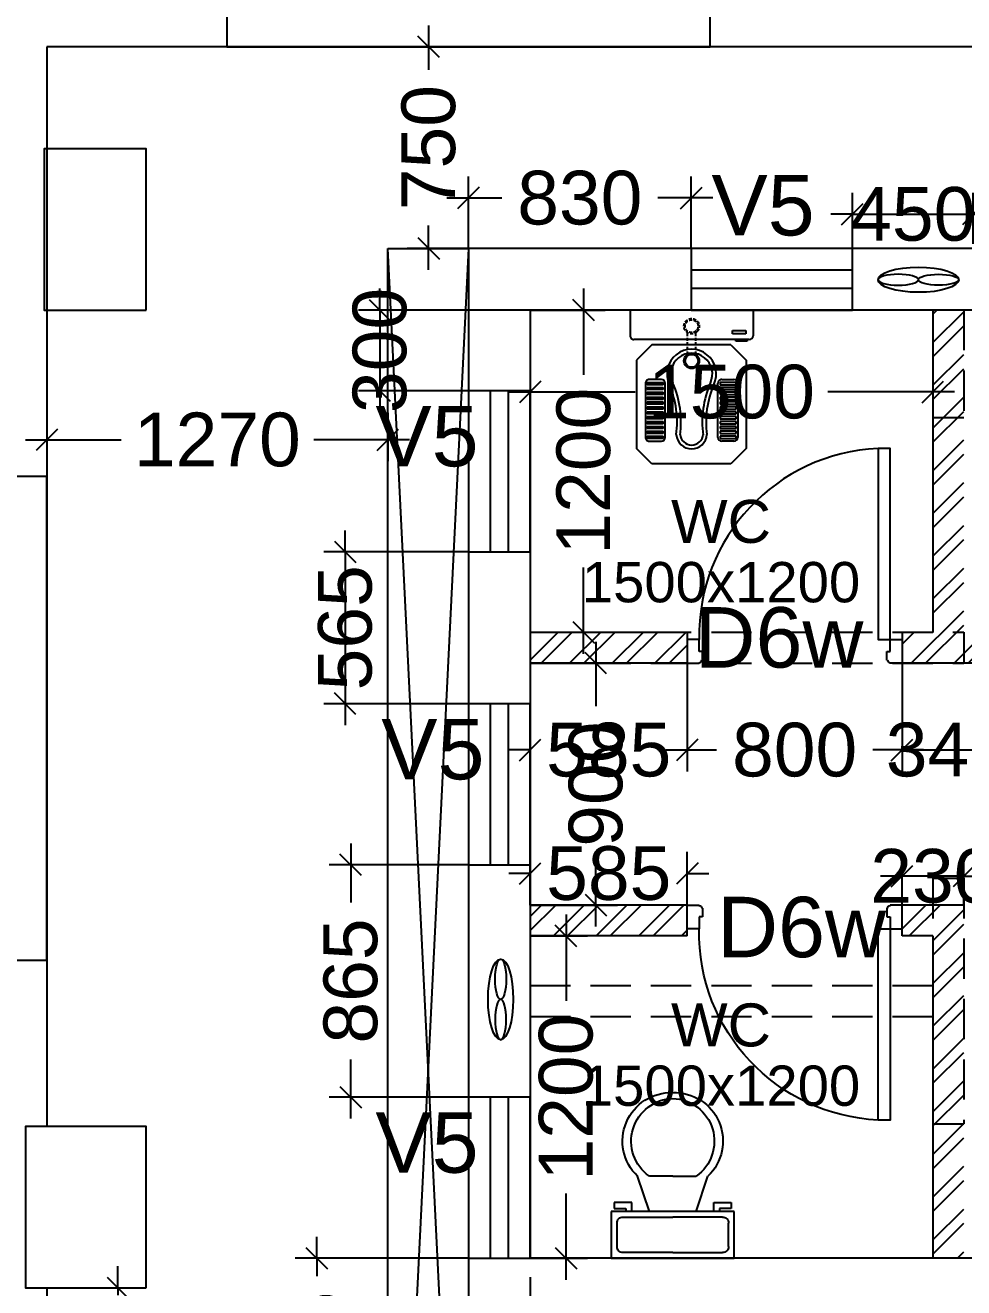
# Model space of a CAD drawing. Extents: x 6345096 to 6738923, y -6490958 to -6305885.
# Drawn here: x 6532199 to 6535694, y -6382344 to -6377644 of the extents above; entities that cross this region are included whole.
import ezdxf
from ezdxf.enums import TextEntityAlignment as Align

# ---------------------------------------------------------------- set-up
doc = ezdxf.new("R2010")
doc.units = 0
doc.header["$LTSCALE"] = 600
doc.header["$MEASUREMENT"] = 0
doc.header["$PDMODE"] = 35
doc.linetypes.add('HIDDEN', pattern=[0.375, 0.25, -0.125])
doc.layers.get('0').update_dxf_attribs({"linetype": 'CONTINUOUS'})
doc.layers.get('Defpoints').update_dxf_attribs({"linetype": 'CONTINUOUS'})
for name, color, linetype in [('DIM-TEXT', 8, 'CONTINUOUS'), ('DOOR', 32, 'CONTINUOUS'), ('Duct', 8, 'CONTINUOUS'), ('Exaust', 8, 'CONTINUOUS'), ('Fixed Glass', 171, 'CONTINUOUS'), ('HS', 251, 'CONTINUOUS'), ('joinery', 7, 'CONTINUOUS'), ('LA-column', 3, 'CONTINUOUS'), ('Room Dim', 1, 'CONTINUOUS'), ('T Wall', 8, 'CONTINUOUS'), ('TEXT', 6, 'CONTINUOUS'), ('toi-fix', 46, 'CONTINUOUS'), ('Toi. Wall Hat', 3, 'CONTINUOUS'), ('Walls', 7, 'CONTINUOUS'), ('WIN', 151, 'CONTINUOUS'), ('Working Dim', 5, 'CONTINUOUS')]:
    doc.layers.add(name, color=color, linetype=linetype)
doc.styles.add('ari', font='arial.ttf')
doc.styles.add('ARIAL', font='arial.ttf')
doc.styles.add('RT', font='romant.shx')
doc.dimstyles.new('int. dim', dxfattribs={"dimtxt": 200, "dimasz": 80, "dimexe": 80, "dimexo": 0, "dimgap": 70, "dimtad": 0, "dimdec": 0, "dimzin": 12, "dimdsep": 46, "dimtxsty": 'ari', "dimblk": 'OBLIQUE', "dimcen": 2, "dimdle": 80, "dimclrd": 256, "dimclre": 256, "dimclrt": 6, "dimadec": 0, "dimazin": 0, "dimtfac": 1, "dimtdec": 0, "dimtix": 1, "dimtmove": 2, "dimatfit": 3, "dimfxl": 1, "dimtolj": 1, "dimtzin": 0, "dimlwd": -1, "dimlwe": -1, "dimarcsym": 0})
doc.dimstyles.new('TEXT', dxfattribs={"dimscale": 0, "dimtxt": 600, "dimasz": 300, "dimexe": 300, "dimexo": 30, "dimgap": 50, "dimtad": 0, "dimdec": 0, "dimzin": 0, "dimdsep": 46, "dimtxsty": 'RT', "dimblk": 'OBLIQUE', "dimcen": 0.09, "dimdle": 300, "dimclrd": 256, "dimclre": 256, "dimclrt": 170, "dimadec": 0, "dimazin": 0, "dimtfac": 1, "dimtdec": 0, "dimtofl": 0, "dimtmove": 2, "dimatfit": 3, "dimfxl": 1, "dimfrac": 2, "dimtolj": 1, "dimtzin": 0, "dimlwd": -1, "dimlwe": -1, "dimarcsym": 0})

# ---------------------------------------------------------------- blocks, each defined once
blk = doc.blocks.new('_Oblique')
at = {"color": 0, "linetype": 'ByBlock', "lineweight": -2}
blk.add_line((-0.5, -0.5), (0.5, 0.5), dxfattribs=at)
blk = doc.blocks.new('*D261')
at = {"layer": 'Defpoints', "color": 0, "linetype": 'Continuous', "transparency": 16777216}
for p in [(6572959.5, -6376829.3), (6532049.4, -6377494.5, -1), (6572959.5, -6378055.5, 5.8)]:
    blk.add_point(p, dxfattribs=at)
at = {"layer": 'DIM-TEXT', "transparency": 16777216}
for p, q in [((6532049.4, -6377494.5), (6532049.4, -6376529.3)), ((6572959.5, -6378055.5), (6572959.5, -6376529.3)), ((6531749.4, -6376829.3), (6540283.5, -6376829.3)), ((6573259.5, -6376829.3), (6564725.4, -6376829.3))]:
    blk.add_line(p, q, dxfattribs=at)
at = {"layer": 'DIM-TEXT', "linetype": 'Continuous', "transparency": 16777216, "xscale": 300, "yscale": 300, "zscale": 300, "rotation": 180}
blk.add_blockref('_Oblique', (6532049.4, -6376829.3), dxfattribs=at)
at = {"layer": 'DIM-TEXT', "linetype": 'Continuous', "transparency": 16777216, "xscale": 300, "yscale": 300, "zscale": 300}
blk.add_blockref('_Oblique', (6572959.5, -6376829.3), dxfattribs=at)
at = {"layer": 'DIM-TEXT', "color": 170, "linetype": 'Continuous', "transparency": 16777216, "insert": (6552504.5, -6376829.3), "char_height": 750, "attachment_point": 5, "style": 'ari'}
blk.add_mtext('\\A1;{\\H1.067x;RADIOLOGY ( MRI, CT SCAN \\H1x;&\\H0.9997x; DEPT.ROOMS)}', dxfattribs=at)
blk = doc.blocks.new('*D330')
at = {"layer": 'Defpoints', "color": 0, "transparency": 16777216}
for p in [(6532279.4, -6382344.4, -10.6), (6532279.4, -6382982, -10.8), (6532543.9, -6382982)]:
    blk.add_point(p, dxfattribs=at)
at = {"layer": 'Working Dim', "transparency": 16777216}
for p, q in [((6532543.9, -6382344.4), (6532543.9, -6382264.4)), ((6532279.4, -6382344.4), (6532623.9, -6382344.4)), ((6532543.9, -6382344.4), (6532543.9, -6382372)), ((6532543.9, -6382982), (6532543.9, -6382954.3)), ((6532279.4, -6382982), (6532623.9, -6382982)), ((6532543.9, -6382982), (6532543.9, -6383062))]:
    blk.add_line(p, q, dxfattribs=at)
at = {"layer": 'Working Dim', "transparency": 16777216, "xscale": 80, "yscale": 80, "zscale": 80}
for p, rotation in [((6532543.9, -6382344.4), 270), ((6532543.9, -6382982), 90)]:
    blk.add_blockref('_Oblique', p, dxfattribs=dict(at, rotation=rotation))
at = {"layer": 'Working Dim', "color": 6, "transparency": 16777216, "insert": (6532543.9, -6382663.2), "char_height": 200, "attachment_point": 5, "rotation": 90, "style": 'ari'}
blk.add_mtext('\\A1;640', dxfattribs=at)
blk = doc.blocks.new('*D715')
at = {"layer": 'Defpoints', "color": 0, "transparency": 16777216}
for p in [(6533701.3, -6377724.5), (6533849.3, -6377724.5, 2.4), (6533849.3, -6378474.5, 5.1)]:
    blk.add_point(p, dxfattribs=at)
at = {"layer": 'Working Dim', "transparency": 16777216}
for p, q in [((6533701.3, -6377644.5), (6533701.3, -6377809.7)), ((6533849.3, -6377724.5), (6533621.3, -6377724.5)), ((6533701.3, -6378554.5), (6533701.3, -6378389.3)), ((6533849.3, -6378474.5), (6533621.3, -6378474.5))]:
    blk.add_line(p, q, dxfattribs=at)
at = {"layer": 'Working Dim', "transparency": 16777216, "xscale": 80, "yscale": 80, "zscale": 80}
for p, rotation in [((6533701.3, -6377724.5), 90), ((6533701.3, -6378474.5), 270)]:
    blk.add_blockref('_Oblique', p, dxfattribs=dict(at, rotation=rotation))
at = {"layer": 'Working Dim', "color": 6, "transparency": 16777216, "insert": (6533701.3, -6378099.5), "char_height": 200, "attachment_point": 5, "rotation": 90, "style": 'ari'}
blk.add_mtext('\\A1;750', dxfattribs=at)
blk = doc.blocks.new('*D716')
at = {"layer": 'Defpoints', "color": 0, "transparency": 16777216}
for p in [(6534679.4, -6378287), (6533849.3, -6378474.5), (6534679.4, -6378474.5, 2.5)]:
    blk.add_point(p, dxfattribs=at)
at = {"layer": 'Working Dim', "transparency": 16777216}
for p, q in [((6533849.3, -6378474.5), (6533849.3, -6378207)), ((6534679.4, -6378474.5), (6534679.4, -6378207)), ((6533769.3, -6378287), (6533973.6, -6378287)), ((6534759.4, -6378287), (6534555.1, -6378287))]:
    blk.add_line(p, q, dxfattribs=at)
at = {"layer": 'Working Dim', "transparency": 16777216, "xscale": 80, "yscale": 80, "zscale": 80, "rotation": 180}
blk.add_blockref('_Oblique', (6533849.3, -6378287), dxfattribs=at)
at = {"layer": 'Working Dim', "transparency": 16777216, "xscale": 80, "yscale": 80, "zscale": 80}
blk.add_blockref('_Oblique', (6534679.4, -6378287), dxfattribs=at)
at = {"layer": 'Working Dim', "color": 6, "transparency": 16777216, "insert": (6534264.3, -6378287), "char_height": 200, "attachment_point": 5, "style": 'ari'}
blk.add_mtext('\\A1;830', dxfattribs=at)
blk = doc.blocks.new('*D720')
at = {"layer": 'Defpoints', "color": 0, "transparency": 16777216}
for p in [(6534079.3, -6378704.5, 5.1), (6533519.5, -6379004.6), (6533849.3, -6379004.6, 5.1)]:
    blk.add_point(p, dxfattribs=at)
at = {"layer": 'Working Dim', "transparency": 16777216}
for p, q in [((6533519.5, -6378704.5), (6533519.5, -6378624.5)), ((6534079.3, -6378704.5), (6533439.5, -6378704.5)), ((6533519.5, -6378704.5), (6533519.5, -6379004.6)), ((6533849.3, -6379004.6), (6533439.5, -6379004.6)), ((6533519.5, -6379004.6), (6533519.5, -6379084.6))]:
    blk.add_line(p, q, dxfattribs=at)
at = {"layer": 'Working Dim', "transparency": 16777216, "xscale": 80, "yscale": 80, "zscale": 80}
for p, rotation in [((6533519.5, -6378704.5), 270), ((6533519.5, -6379004.6), 90)]:
    blk.add_blockref('_Oblique', p, dxfattribs=dict(at, rotation=rotation))
at = {"layer": 'Working Dim', "color": 6, "transparency": 16777216, "insert": (6533519.5, -6378854.6), "char_height": 200, "attachment_point": 5, "rotation": 90, "style": 'ari'}
blk.add_mtext('\\A1;300', dxfattribs=at)
blk = doc.blocks.new('*D721')
at = {"layer": 'Defpoints', "color": 0, "transparency": 16777216}
for p in [(6534079.3, -6378873, 5.1), (6535579.3, -6378904, 1.7), (6535579.3, -6379009.1)]:
    blk.add_point(p, dxfattribs=at)
at = {"layer": 'Working Dim', "transparency": 16777216}
for p, q in [((6534079.3, -6378873), (6534079.3, -6379089.1)), ((6535579.3, -6378904), (6535579.3, -6379089.1)), ((6533999.3, -6379009.1), (6534470.4, -6379009.1)), ((6535659.3, -6379009.1), (6535188.2, -6379009.1))]:
    blk.add_line(p, q, dxfattribs=at)
at = {"layer": 'Working Dim', "transparency": 16777216, "xscale": 80, "yscale": 80, "zscale": 80, "rotation": 180}
blk.add_blockref('_Oblique', (6534079.3, -6379009.1), dxfattribs=at)
at = {"layer": 'Working Dim', "transparency": 16777216, "xscale": 80, "yscale": 80, "zscale": 80}
blk.add_blockref('_Oblique', (6535579.3, -6379009.1), dxfattribs=at)
at = {"layer": 'Working Dim', "color": 6, "transparency": 16777216, "insert": (6534829.3, -6379009.1), "char_height": 200, "attachment_point": 5, "style": 'ari'}
blk.add_mtext('\\A1;1500', dxfattribs=at)
blk = doc.blocks.new('*D722')
at = {"layer": 'Defpoints', "color": 0, "transparency": 16777216}
for p in [(6534079.3, -6378704.5), (6534079.3, -6379904, 1.7), (6534278.5, -6379904)]:
    blk.add_point(p, dxfattribs=at)
at = {"layer": 'Working Dim', "transparency": 16777216}
for p, q in [((6534278.5, -6378624.5), (6534278.5, -6378945.4)), ((6534079.3, -6378704.5), (6534358.5, -6378704.5)), ((6534278.5, -6379984), (6534278.5, -6379663.1)), ((6534079.3, -6379904), (6534358.5, -6379904))]:
    blk.add_line(p, q, dxfattribs=at)
at = {"layer": 'Working Dim', "transparency": 16777216, "xscale": 80, "yscale": 80, "zscale": 80}
for p, rotation in [((6534278.5, -6378704.5), 90), ((6534278.5, -6379904), 270)]:
    blk.add_blockref('_Oblique', p, dxfattribs=dict(at, rotation=rotation))
at = {"layer": 'Working Dim', "color": 6, "transparency": 16777216, "insert": (6534278.5, -6379304.3), "char_height": 200, "attachment_point": 5, "rotation": 90, "style": 'ari'}
blk.add_mtext('\\A1;1200', dxfattribs=at)
blk = doc.blocks.new('*D723')
at = {"layer": 'Defpoints', "color": 0, "transparency": 16777216}
for p in [(6534079.3, -6380019, 1.7), (6534079.3, -6380919.6, 1.8), (6534324.1, -6380919.6)]:
    blk.add_point(p, dxfattribs=at)
at = {"layer": 'Working Dim', "transparency": 16777216}
for p, q in [((6534324.1, -6379939), (6534324.1, -6380178.7)), ((6534079.3, -6380019), (6534404.1, -6380019)), ((6534324.1, -6380999.6), (6534324.1, -6380759.9)), ((6534079.3, -6380919.6), (6534404.1, -6380919.6))]:
    blk.add_line(p, q, dxfattribs=at)
at = {"layer": 'Working Dim', "transparency": 16777216, "xscale": 80, "yscale": 80, "zscale": 80}
for p, rotation in [((6534324.1, -6380019), 90), ((6534324.1, -6380919.6), 270)]:
    blk.add_blockref('_Oblique', p, dxfattribs=dict(at, rotation=rotation))
at = {"layer": 'Working Dim', "color": 6, "transparency": 16777216, "insert": (6534324.1, -6380469.3), "char_height": 200, "attachment_point": 5, "rotation": 90, "style": 'ari'}
blk.add_mtext('\\A1;900', dxfattribs=at)
blk = doc.blocks.new('*D726')
at = {"layer": 'Defpoints', "color": 0, "transparency": 16777216}
for p in [(6534079.3, -6381034.6, 1.7), (6534213, -6381034.6), (6534079.3, -6382234.6, 1.7)]:
    blk.add_point(p, dxfattribs=at)
at = {"layer": 'Working Dim', "transparency": 16777216}
for p, q in [((6534213, -6380954.6), (6534213, -6381275.7)), ((6534079.3, -6381034.6), (6534293, -6381034.6)), ((6534213, -6382314.6), (6534213, -6381993.4)), ((6534079.3, -6382234.6), (6534293, -6382234.6))]:
    blk.add_line(p, q, dxfattribs=at)
at = {"layer": 'Working Dim', "transparency": 16777216, "xscale": 80, "yscale": 80, "zscale": 80}
for p, rotation in [((6534213, -6381034.6), 90), ((6534213, -6382234.6), 270)]:
    blk.add_blockref('_Oblique', p, dxfattribs=dict(at, rotation=rotation))
at = {"layer": 'Working Dim', "color": 6, "transparency": 16777216, "insert": (6534213, -6381634.6), "char_height": 200, "attachment_point": 5, "rotation": 90, "style": 'ari'}
blk.add_mtext('\\A1;1200', dxfattribs=at)
blk = doc.blocks.new('*D728')
at = {"layer": 'Defpoints', "color": 0, "transparency": 16777216}
for p in [(6532279.4, -6379087.5, 5.1), (6533549.3, -6379087.5, 5.8), (6533549.3, -6379187.4)]:
    blk.add_point(p, dxfattribs=at)
at = {"layer": 'Working Dim', "transparency": 16777216}
for p, q in [((6532279.4, -6379087.5), (6532279.4, -6379267.4)), ((6533549.3, -6379087.5), (6533549.3, -6379267.4)), ((6532199.4, -6379187.4), (6532555.5, -6379187.4)), ((6533629.3, -6379187.4), (6533273.2, -6379187.4))]:
    blk.add_line(p, q, dxfattribs=at)
at = {"layer": 'Working Dim', "transparency": 16777216, "xscale": 80, "yscale": 80, "zscale": 80, "rotation": 180}
blk.add_blockref('_Oblique', (6532279.4, -6379187.4), dxfattribs=at)
at = {"layer": 'Working Dim', "transparency": 16777216, "xscale": 80, "yscale": 80, "zscale": 80}
blk.add_blockref('_Oblique', (6533549.3, -6379187.4), dxfattribs=at)
at = {"layer": 'Working Dim', "color": 6, "transparency": 16777216, "insert": (6532914.3, -6379187.4), "char_height": 200, "attachment_point": 5, "style": 'ari'}
blk.add_mtext('\\A1;1270', dxfattribs=at)
blk = doc.blocks.new('A$C153C7E87')
at = {"layer": 'Exaust', "color": 10, "extrusion": (0, 0, -1)}
for centre, major_axis, ratio in [((0, 0), (150.2, 0.1), 0.312125), ((-75.1, 0), (75.1, 0), 0.271389)]:
    blk.add_ellipse(centre, major_axis=major_axis, ratio=ratio, start_param=3.141593, end_param=9.424778, dxfattribs=at)
at = {"layer": 'Exaust', "color": 10}
blk.add_ellipse((75.1, 0), major_axis=(75.1, 0), ratio=0.271389, dxfattribs=at)
blk = doc.blocks.new('Z$W@#1841')
at = {"layer": 'DOOR'}
for p, q in [((-267.6, -167.4), (-317.3, -167.4)), ((-317.3, -167.4), (-317.3, -267.4)), ((-267.6, -217.9), (-267.6, -167.4)), ((533, -217.9), (533, -167.4)), ((533, -167.4), (582.7, -167.4)), ((582.7, -167.4), (582.7, -267.4)), ((-254.1, -217.9), (-267.6, -217.9)), ((-254.1, -253.9), (-256.3, -253.9)), ((-254.1, -253.9), (-254.1, -217.9)), ((519.5, -253.9), (519.5, -217.9)), ((519.5, -217.9), (533, -217.9)), ((519.5, -253.9), (521.7, -253.9)), ((-317.3, -267.4), (-267.6, -267.4)), ((-267.6, -267.4), (-267.6, -265.2)), ((533, -267.4), (533, -265.2)), ((582.7, -267.4), (533, -267.4))]:
    blk.add_line(p, q, dxfattribs=at)
blk.add_lwpolyline([(482.5, 633.2), (482.5, -167.4), (533, -167.4), (533, 633.2)], close=True, dxfattribs=at)
at = {"layer": 'DOOR', "color": 145}
blk.add_arc((518.4, -152.1), 786.1, 92.6177, 181.1129, dxfattribs=at)
at = {"layer": 'DOOR'}
for centre, start, end in [((-267.6, -253.9), 270, 0), ((533, -253.9), 180, 270)]:
    blk.add_arc(centre, 11.2, start, end, dxfattribs=at)
blk = doc.blocks.new('A$C70ED7303')
at = {"layer": 'toi-fix', "color": 8}
for p, q in [((0, 0), (229, 0)), ((229, 0), (229, -174.4)), ((-229, 0), (0, 0)), ((-229, -174.4), (-229, 0)), ((-207.2, -43.6), (-207.2, -130.8)), ((0, -21.8), (-185.4, -21.8)), ((0, -21.8), (185.4, -21.8)), ((207.2, -43.6), (207.2, -130.8)), ((229, -174.4), (-229, -174.4)), ((-218.1, -207.2), (-218.1, -185.4)), ((-218.1, -185.4), (-174.4, -185.4)), ((-185.4, -152.6), (0, -152.6)), ((-174.4, -185.4), (-174.4, -174.4)), ((-152.6, -174.4), (-152.6, -207.2)), ((-87.2, -174.4), (-130.8, -305.3)), ((185.4, -152.6), (0, -152.6)), ((87.2, -174.4), (130.8, -305.3)), ((152.6, -174.4), (152.6, -207.2)), ((174.4, -185.4), (174.4, -174.4)), ((218.1, -185.4), (174.4, -185.4)), ((218.1, -207.2), (218.1, -185.4)), ((-152.6, -207.2), (-218.1, -207.2)), ((152.6, -207.2), (218.1, -207.2)), ((0, -305.3), (-87.2, -305.3)), ((0, -305.3), (87.2, -305.3))]:
    blk.add_line(p, q, dxfattribs=at)
for centre, major_axis, start_param, end_param in [((-188.1, -40.9), (13.6, -13.6), 2.214297, 4.068888), ((188.1, -40.9), (13.6, -13.6), 0.643501, 2.498091), ((-188.1, -133.6), (-13.6, -13.6), 5.35589, 7.21048), ((188.1, -133.6), (-13.6, -13.6), 0.643501, 2.498091), ((-6.6, -436.2), (-127.6, -127.6), 4.686239, 7.105146), ((4.7, -435.5), (-112.7, -112.7), 4.541602, 7.039318), ((6.6, -436.2), (55.8, -171.6), -0.351019, 2.067888), ((-4.7, -435.5), (-112.7, -112.7), 0.814663, 3.31238)]:
    blk.add_ellipse(centre, major_axis=major_axis, ratio=1, start_param=start_param, end_param=end_param, dxfattribs=at)
blk = doc.blocks.new('A$C37B60793')
at = {"layer": 'toi-fix', "color": 8}
for p, q in [((0, 303.1), (127, 303.1)), ((0, -306.5), (0, 303.1)), ((146, -287.4), (146, 284.1)), ((171.2, 195), (247.4, 271.2)), ((247.4, 271.2), (685.9, 271.2)), ((762.1, 195), (685.9, 271.2)), ((171.2, -195.4), (171.2, 195)), ((343.3, 148.1), (343.3, 207.9)), ((358.5, 218.7), (358.5, 139.2)), ((369.5, 218.7), (358.5, 218.7)), ((362.3, 226.9), (630.5, 226.9)), ((369.5, 139.2), (369.5, 218.7)), ((382.7, 218.7), (382.7, 139.2)), ((393.7, 218.7), (382.7, 218.7)), ((393.7, 139.2), (393.7, 218.7)), ((406.9, 218.7), (406.9, 139.2)), ((417.9, 218.7), (406.9, 218.7)), ((417.9, 139.2), (417.9, 218.7)), ((431, 218.7), (431, 139.2)), ((442.1, 218.7), (431, 218.7)), ((442.1, 139.2), (442.1, 218.7)), ((455.2, 218.7), (455.2, 139.2)), ((466.3, 218.7), (455.2, 218.7)), ((466.3, 139.2), (466.3, 218.7)), ((479.4, 218.7), (479.4, 139.2)), ((490.5, 218.7), (479.4, 218.7)), ((490.5, 139.2), (490.5, 218.7)), ((503.6, 218.7), (503.6, 139.2)), ((514.6, 218.7), (503.6, 218.7)), ((514.6, 139.2), (514.6, 218.7)), ((527.8, 218.7), (527.8, 139.2)), ((538.8, 218.7), (527.8, 218.7)), ((538.8, 139.2), (538.8, 218.7)), ((552, 218.7), (552, 139.2)), ((563, 218.7), (552, 218.7)), ((563, 139.2), (563, 218.7)), ((576.2, 218.7), (576.2, 139.2)), ((587.2, 218.7), (576.2, 218.7)), ((587.2, 139.2), (587.2, 218.7)), ((600.4, 218.7), (600.4, 139.2)), ((611.4, 218.7), (600.4, 218.7)), ((611.4, 139.2), (611.4, 218.7)), ((624.5, 218.7), (624.5, 139.2)), ((635.6, 218.7), (624.5, 218.7)), ((635.6, 139.2), (635.6, 218.7)), ((649.5, 207.9), (649.5, 148.1)), ((762.1, -195.4), (762.1, 195)), ((358.5, 139.2), (369.5, 139.2)), ((630.5, 129.1), (362.3, 129.1)), ((382.7, 139.2), (393.7, 139.2)), ((406.9, 139.2), (417.9, 139.2)), ((431, 139.2), (442.1, 139.2)), ((455.2, 139.2), (466.3, 139.2)), ((479.4, 139.2), (490.5, 139.2)), ((503.6, 139.2), (514.6, 139.2)), ((527.8, 139.2), (538.8, 139.2)), ((552, 139.2), (563, 139.2)), ((576.2, 139.2), (587.2, 139.2)), ((600.4, 139.2), (611.4, 139.2)), ((624.5, 139.2), (635.6, 139.2)), ((343.3, -151.5), (343.3, -211.2)), ((358.5, -222), (358.5, -142.6)), ((358.5, -142.6), (369.5, -142.6)), ((630.5, -132.4), (362.3, -132.4)), ((369.5, -142.6), (369.5, -222)), ((382.7, -222), (382.7, -142.6)), ((382.7, -142.6), (393.7, -142.6)), ((393.7, -142.6), (393.7, -222)), ((406.9, -222), (406.9, -142.6)), ((406.9, -142.6), (417.9, -142.6)), ((417.9, -142.6), (417.9, -222)), ((431, -222), (431, -142.6)), ((431, -142.6), (442.1, -142.6)), ((442.1, -142.6), (442.1, -222)), ((455.2, -222), (455.2, -142.6)), ((455.2, -142.6), (466.3, -142.6)), ((466.3, -142.6), (466.3, -222)), ((479.4, -222), (479.4, -142.6)), ((479.4, -142.6), (490.5, -142.6)), ((490.5, -142.6), (490.5, -222)), ((503.6, -222), (503.6, -142.6)), ((503.6, -142.6), (514.6, -142.6)), ((514.6, -142.6), (514.6, -222)), ((527.8, -222), (527.8, -142.6)), ((527.8, -142.6), (538.8, -142.6)), ((538.8, -142.6), (538.8, -222)), ((552, -222), (552, -142.6)), ((552, -142.6), (563, -142.6)), ((563, -142.6), (563, -222)), ((576.2, -222), (576.2, -142.6)), ((576.2, -142.6), (587.2, -142.6)), ((587.2, -142.6), (587.2, -222)), ((600.4, -222), (600.4, -142.6)), ((600.4, -142.6), (611.4, -142.6)), ((611.4, -142.6), (611.4, -222)), ((624.5, -222), (624.5, -142.6)), ((624.5, -142.6), (635.6, -142.6)), ((635.6, -142.6), (635.6, -222)), ((649.5, -211.2), (649.5, -151.5)), ((117.8, -205), (100.3, -205)), ((100.3, -205), (100.3, -270.7)), ((117.8, -270.7), (117.8, -205)), ((153.7, -221.4), (147.5, -221.4)), ((147.5, -221.4), (147.5, -276.8)), ((153.7, -276.8), (153.7, -221.4)), ((171.2, -195.4), (247.4, -271.6)), ((369.5, -222), (358.5, -222)), ((362.3, -230.3), (630.5, -230.3)), ((393.7, -222), (382.7, -222)), ((417.9, -222), (406.9, -222)), ((442.1, -222), (431, -222)), ((466.3, -222), (455.2, -222)), ((490.5, -222), (479.4, -222)), ((514.6, -222), (503.6, -222)), ((538.8, -222), (527.8, -222)), ((563, -222), (552, -222)), ((587.2, -222), (576.2, -222)), ((611.4, -222), (600.4, -222)), ((635.6, -222), (624.5, -222)), ((685.9, -271.6), (762.1, -195.4)), ((0, -306.5), (127, -306.5)), ((100.3, -270.7), (117.8, -270.7)), ((147.5, -276.8), (153.7, -276.8)), ((247.4, -271.6), (685.9, -271.6))]:
    blk.add_line(p, q, dxfattribs=at)
at = {"layer": 'toi-fix', "color": 8, "linetype": 'HIDDEN', "ltscale": 0.1}
for p, q in [((219.3, 19), (111.7, 19)), ((219.3, -22.3), (111.7, -22.3))]:
    blk.add_line(p, q, dxfattribs=at)
at = {"layer": 'toi-fix', "color": 8, "extrusion": (0, 0, -1)}
for centre, major_axis, start_param, end_param in [((127, 284.1), (-13.5, -13.5), 2.356194, 3.926991), ((362.3, 207.9), (13.5, -13.5), 2.356194, 3.926991), ((630.5, 207.9), (-13.5, -13.5), 2.356194, 3.926991), ((316.3, -1.7), (0, -122.2), -0.449608, 3.591264), ((362.3, 148.1), (-13.5, -13.5), -0.785398, 0.785398), ((630.5, 148.1), (-13.5, -13.5), 3.926991, 5.497787), ((316.3, -1.7), (0, -103.2), -0.449671, 3.591202), ((554, 536.4), (-29.4, -484.3), -0.19615, 0.346746), ((554, 536.4), (-11.6, -466), -0.160496, 0.3824), ((611.1, -1.7), (-54, -54), 2.434309, 5.419673), ((251.3, -1.7), (-26.9, -26.9), 0.785398, 7.068583), ((251.3, -1.7), (-22.5, -22.5), 0.785398, 7.068583), ((611.1, -1.7), (40.6, -40.6), 4.005105, 6.990469), ((554, -539.7), (29.4, -484.3), 2.794864, 3.33776), ((554, -539.7), (11.6, -466), 2.7592, 3.302095), ((362.3, -151.5), (13.5, -13.5), 2.356194, 3.926991), ((630.5, -151.5), (13.5, -13.5), 3.926991, 5.497787), ((362.3, -211.2), (-13.5, -13.5), -0.785398, 0.785398), ((630.5, -211.2), (13.5, -13.5), 5.497787, 7.068583), ((127, -287.4), (13.5, -13.5), 5.497787, 7.068583)]:
    blk.add_ellipse(centre, major_axis=major_axis, ratio=1, start_param=start_param, end_param=end_param, dxfattribs=at)
at = {"layer": 'toi-fix', "color": 8, "linetype": 'HIDDEN', "ltscale": 0.1, "extrusion": (0, 0, -1)}
for major_axis, start_param, end_param in [((26.9, -26.9), 2.356194490188911, 8.639379797368496), ((22.5, -22.5), 2.356194490188169, 8.639379797367756)]:
    blk.add_ellipse((79.7, -1.7), major_axis=major_axis, ratio=1, start_param=start_param, end_param=end_param, dxfattribs=at)
blk = doc.blocks.new('*D1959')
at = {"layer": 'Defpoints', "color": 0, "transparency": 16777216}
for p in [(6535729.4, -6378347.5), (6535279.4, -6378474.6, 2.5), (6535729.4, -6378474.6, 2.5)]:
    blk.add_point(p, dxfattribs=at)
at = {"layer": 'Working Dim', "transparency": 16777216}
for p, q in [((6535279.4, -6378474.6), (6535279.4, -6378267.5)), ((6535729.4, -6378474.6), (6535729.4, -6378267.5)), ((6535279.4, -6378347.5), (6535199.4, -6378347.5)), ((6535279.4, -6378347.5), (6535729.4, -6378347.5)), ((6535729.4, -6378347.5), (6535809.4, -6378347.5))]:
    blk.add_line(p, q, dxfattribs=at)
at = {"layer": 'Working Dim', "transparency": 16777216, "xscale": 80, "yscale": 80, "zscale": 80}
blk.add_blockref('_Oblique', (6535279.4, -6378347.5), dxfattribs=at)
at = {"layer": 'Working Dim', "transparency": 16777216, "xscale": 80, "yscale": 80, "zscale": 80, "rotation": 180}
blk.add_blockref('_Oblique', (6535729.4, -6378347.5), dxfattribs=at)
at = {"layer": 'Working Dim', "color": 6, "transparency": 16777216, "insert": (6535504.4, -6378347.5), "char_height": 200, "attachment_point": 5, "style": 'ari'}
blk.add_mtext('\\A1;450', dxfattribs=at)
blk = doc.blocks.new('*D1963')
at = {"layer": 'Defpoints', "color": 0, "transparency": 16777216}
for p in [(6534079.4, -6380019.6, 1.8), (6534664.4, -6380019.6, 1.8), (6534664.4, -6380342.1)]:
    blk.add_point(p, dxfattribs=at)
at = {"layer": 'Working Dim', "transparency": 16777216}
for p, q in [((6534079.4, -6380019.6), (6534079.4, -6380422.1)), ((6534664.4, -6380019.6), (6534664.4, -6380422.1)), ((6534079.4, -6380342.1), (6533999.4, -6380342.1)), ((6534079.4, -6380342.1), (6534080.2, -6380342.1)), ((6534664.4, -6380342.1), (6534663.6, -6380342.1)), ((6534664.4, -6380342.1), (6534744.4, -6380342.1))]:
    blk.add_line(p, q, dxfattribs=at)
at = {"layer": 'Working Dim', "transparency": 16777216, "xscale": 80, "yscale": 80, "zscale": 80}
blk.add_blockref('_Oblique', (6534079.4, -6380342.1), dxfattribs=at)
at = {"layer": 'Working Dim', "transparency": 16777216, "xscale": 80, "yscale": 80, "zscale": 80, "rotation": 180}
blk.add_blockref('_Oblique', (6534664.4, -6380342.1), dxfattribs=at)
at = {"layer": 'Working Dim', "color": 6, "transparency": 16777216, "insert": (6534371.9, -6380342.1), "char_height": 200, "attachment_point": 5, "style": 'ari'}
blk.add_mtext('\\A1;585', dxfattribs=at)
blk = doc.blocks.new('*D1964')
at = {"layer": 'Defpoints', "color": 0, "transparency": 16777216}
for p in [(6534664.4, -6380019.6, 1.8), (6535464.4, -6380019.6, 1.8), (6535464.4, -6380342.1)]:
    blk.add_point(p, dxfattribs=at)
at = {"layer": 'Working Dim', "transparency": 16777216}
for p, q in [((6534664.4, -6380019.6), (6534664.4, -6380422.1)), ((6535464.4, -6380019.6), (6535464.4, -6380422.1)), ((6534584.4, -6380342.1), (6534773.7, -6380342.1)), ((6535544.4, -6380342.1), (6535355.1, -6380342.1))]:
    blk.add_line(p, q, dxfattribs=at)
at = {"layer": 'Working Dim', "transparency": 16777216, "xscale": 80, "yscale": 80, "zscale": 80, "rotation": 180}
blk.add_blockref('_Oblique', (6534664.4, -6380342.1), dxfattribs=at)
at = {"layer": 'Working Dim', "transparency": 16777216, "xscale": 80, "yscale": 80, "zscale": 80}
blk.add_blockref('_Oblique', (6535464.4, -6380342.1), dxfattribs=at)
at = {"layer": 'Working Dim', "color": 6, "transparency": 16777216, "insert": (6535064.4, -6380342.1), "char_height": 200, "attachment_point": 5, "style": 'ari'}
blk.add_mtext('\\A1;800', dxfattribs=at)
blk = doc.blocks.new('*D1965')
at = {"layer": 'Defpoints', "color": 0, "transparency": 16777216}
for p in [(6535464.4, -6380019.6, 1.8), (6535809.4, -6380019.6, 1.8), (6535809.4, -6380342.1)]:
    blk.add_point(p, dxfattribs=at)
at = {"layer": 'Working Dim', "transparency": 16777216}
for p, q in [((6535464.4, -6380019.6), (6535464.4, -6380422.1)), ((6535809.4, -6380019.6), (6535809.4, -6380422.1)), ((6535464.4, -6380342.1), (6535384.4, -6380342.1)), ((6535464.4, -6380342.1), (6535809.4, -6380342.1)), ((6535809.4, -6380342.1), (6535889.4, -6380342.1))]:
    blk.add_line(p, q, dxfattribs=at)
at = {"layer": 'Working Dim', "transparency": 16777216, "xscale": 80, "yscale": 80, "zscale": 80}
blk.add_blockref('_Oblique', (6535464.4, -6380342.1), dxfattribs=at)
at = {"layer": 'Working Dim', "transparency": 16777216, "xscale": 80, "yscale": 80, "zscale": 80, "rotation": 180}
blk.add_blockref('_Oblique', (6535809.4, -6380342.1), dxfattribs=at)
at = {"layer": 'Working Dim', "color": 6, "transparency": 16777216, "insert": (6535636.9, -6380342.1), "char_height": 200, "attachment_point": 5, "style": 'ari'}
blk.add_mtext('\\A1;345', dxfattribs=at)
blk = doc.blocks.new('*D1968')
at = {"layer": 'Defpoints', "color": 0, "transparency": 16777216}
for p in [(6534664.5, -6380801.8), (6534079.4, -6380919.6, 1.8), (6534664.5, -6380919.6, 1.8)]:
    blk.add_point(p, dxfattribs=at)
at = {"layer": 'Working Dim', "transparency": 16777216}
for p, q in [((6534079.4, -6380919.6), (6534079.4, -6380721.8)), ((6534664.5, -6380919.6), (6534664.5, -6380721.8)), ((6534079.4, -6380801.8), (6533999.4, -6380801.8)), ((6534079.4, -6380801.8), (6534080.3, -6380801.8)), ((6534664.5, -6380801.8), (6534663.6, -6380801.8)), ((6534664.5, -6380801.8), (6534744.5, -6380801.8))]:
    blk.add_line(p, q, dxfattribs=at)
at = {"layer": 'Working Dim', "transparency": 16777216, "xscale": 80, "yscale": 80, "zscale": 80}
blk.add_blockref('_Oblique', (6534079.4, -6380801.8), dxfattribs=at)
at = {"layer": 'Working Dim', "transparency": 16777216, "xscale": 80, "yscale": 80, "zscale": 80, "rotation": 180}
blk.add_blockref('_Oblique', (6534664.5, -6380801.8), dxfattribs=at)
at = {"layer": 'Working Dim', "color": 6, "transparency": 16777216, "insert": (6534372, -6380801.8), "char_height": 200, "attachment_point": 5, "style": 'ari'}
blk.add_mtext('\\A1;585', dxfattribs=at)
blk = doc.blocks.new('*D1970')
at = {"layer": 'Defpoints', "color": 0, "transparency": 16777216}
for p in [(6535464.4, -6380812.1), (6535464.4, -6380919.6, 1.8), (6535694.4, -6380919.6, 1.8)]:
    blk.add_point(p, dxfattribs=at)
at = {"layer": 'Working Dim', "transparency": 16777216}
for p, q in [((6535464.4, -6380919.6), (6535464.4, -6380732.1)), ((6535694.4, -6380919.6), (6535694.4, -6380732.1)), ((6535464.4, -6380812.1), (6535384.4, -6380812.1)), ((6535694.4, -6380812.1), (6535464.4, -6380812.1)), ((6535694.4, -6380812.1), (6535774.4, -6380812.1))]:
    blk.add_line(p, q, dxfattribs=at)
at = {"layer": 'Working Dim', "transparency": 16777216, "xscale": 80, "yscale": 80, "zscale": 80}
blk.add_blockref('_Oblique', (6535464.4, -6380812.1), dxfattribs=at)
at = {"layer": 'Working Dim', "transparency": 16777216, "xscale": 80, "yscale": 80, "zscale": 80, "rotation": 180}
blk.add_blockref('_Oblique', (6535694.4, -6380812.1), dxfattribs=at)
at = {"layer": 'Working Dim', "color": 6, "transparency": 16777216, "insert": (6535579.4, -6380812.1), "char_height": 200, "attachment_point": 5, "style": 'ari'}
blk.add_mtext('\\A1;230', dxfattribs=at)
blk = doc.blocks.new('*D1974')
at = {"layer": 'Defpoints', "color": 0, "transparency": 16777216}
for p in [(6533849.4, -6379604.6, 2.5), (6533390.5, -6380170), (6533849.4, -6380170, 2.5)]:
    blk.add_point(p, dxfattribs=at)
at = {"layer": 'Working Dim', "transparency": 16777216}
for p, q in [((6533390.5, -6379604.6), (6533390.5, -6379524.6)), ((6533849.4, -6379604.6), (6533310.5, -6379604.6)), ((6533390.5, -6379604.6), (6533390.5, -6380170)), ((6533849.4, -6380170), (6533310.5, -6380170)), ((6533390.5, -6380170), (6533390.5, -6380250))]:
    blk.add_line(p, q, dxfattribs=at)
at = {"layer": 'Working Dim', "transparency": 16777216, "xscale": 80, "yscale": 80, "zscale": 80}
for p, rotation in [((6533390.5, -6379604.6), 270), ((6533390.5, -6380170), 90)]:
    blk.add_blockref('_Oblique', p, dxfattribs=dict(at, rotation=rotation))
at = {"layer": 'Working Dim', "color": 6, "transparency": 16777216, "insert": (6533390.5, -6379887.3), "char_height": 200, "attachment_point": 5, "rotation": 90, "style": 'ari'}
blk.add_mtext('\\A1;565', dxfattribs=at)
blk = doc.blocks.new('*D1975')
at = {"layer": 'Defpoints', "color": 0, "transparency": 16777216}
for p in [(6533849.4, -6380770, 2.5), (6533411, -6381634.6), (6533849.4, -6381634.6, 2.5)]:
    blk.add_point(p, dxfattribs=at)
at = {"layer": 'Working Dim', "transparency": 16777216}
for p, q in [((6533411, -6380690), (6533411, -6380910.4)), ((6533849.4, -6380770), (6533331, -6380770)), ((6533411, -6381714.6), (6533411, -6381494.1)), ((6533849.4, -6381634.6), (6533331, -6381634.6))]:
    blk.add_line(p, q, dxfattribs=at)
at = {"layer": 'Working Dim', "transparency": 16777216, "xscale": 80, "yscale": 80, "zscale": 80}
for p, rotation in [((6533411, -6380770), 90), ((6533411, -6381634.6), 270)]:
    blk.add_blockref('_Oblique', p, dxfattribs=dict(at, rotation=rotation))
at = {"layer": 'Working Dim', "color": 6, "transparency": 16777216, "insert": (6533411, -6381202.3), "char_height": 200, "attachment_point": 5, "rotation": 90, "style": 'ari'}
blk.add_mtext('\\A1;865', dxfattribs=at)
blk = doc.blocks.new('*D1976')
at = {"layer": 'Defpoints', "color": 0, "transparency": 16777216}
for p in [(6533849.3, -6382234.6, 2.5), (6533284.3, -6382949.6), (6533849.4, -6382949.6, 2.5)]:
    blk.add_point(p, dxfattribs=at)
at = {"layer": 'Working Dim', "transparency": 16777216}
for p, q in [((6533284.3, -6382234.6), (6533284.3, -6382154.6)), ((6533849.3, -6382234.6), (6533204.3, -6382234.6)), ((6533284.3, -6382234.6), (6533284.3, -6382301.2)), ((6533284.3, -6382949.6), (6533284.3, -6382882.9)), ((6533849.4, -6382949.6), (6533204.3, -6382949.6)), ((6533284.3, -6382949.6), (6533284.3, -6383029.6))]:
    blk.add_line(p, q, dxfattribs=at)
at = {"layer": 'Working Dim', "transparency": 16777216, "xscale": 80, "yscale": 80, "zscale": 80}
for p, rotation in [((6533284.3, -6382234.6), 270), ((6533284.3, -6382949.6), 90)]:
    blk.add_blockref('_Oblique', p, dxfattribs=dict(at, rotation=rotation))
at = {"layer": 'Working Dim', "color": 6, "transparency": 16777216, "insert": (6533284.3, -6382592.1), "char_height": 200, "attachment_point": 5, "rotation": 90, "style": 'ari'}
blk.add_mtext('\\A1;715', dxfattribs=at)
blk = doc.blocks.new('A$C2CD672AE')
at = {"layer": 'Fixed Glass', "color": 8, "linetype": 'HIDDEN'}
for points, elevation in [([(4430, 78929.4), (2630, 78929.4), (2630, 78699.4), (4430, 78699.4)], -0.6), ([(1730, 77099.5), (1730, 75299.5), (1960, 75299.5), (1960, 77099.5)], 4.9)]:
    blk.add_lwpolyline(points, close=True, dxfattribs=dict(at, elevation=elevation))
at = {"layer": 'T Wall', "color": 8, "linetype": 'HIDDEN'}
for p, q in [((5259.9, 77719.9, 1.7), (5259.9, 77319.9, 1.7)), ((5374.9, 77719.9, 1.7), (5374.9, 77319.9, 1.7)), ((5259.9, 77319.9, 1.7), (5374.9, 77319.9, 1.7)), ((3759.9, 76519.9, 1.7), (5374.9, 76519.9, 1.7)), ((5374.9, 76519.9, 1.7), (5374.9, 76404.9, 1.7)), ((3759.9, 76404.9, 1.7), (5374.9, 76404.9, 1.7)), ((5259.9, 75604.9, 1.7), (5259.9, 75204.9, 1.7)), ((5259.9, 75604.9, 1.7), (5374.9, 75604.9, 1.7)), ((5374.9, 75604.9, 1.7), (5374.9, 74689.9, 1.7)), ((3759.9, 75204.9, 1.7), (5259.9, 75204.9, 1.7)), ((3759.9, 75089.9, 1.7), (5259.9, 75089.9, 1.7)), ((5259.9, 75089.9, 1.7), (5259.9, 74689.9, 1.7)), ((5259.9, 74689.9, 1.7), (5374.9, 74689.9, 1.7))]:
    blk.add_line(p, q, dxfattribs=at)
at = {"layer": 'Walls', "color": 8, "linetype": 'HIDDEN'}
for p, q in [((1960, 78699.4), (1960, 74679.5)), ((8490.1, 78699.4), (1960, 78699.4)), ((8340.1, 77949.4), (3529.9, 77949.4)), ((3529.9, 77949.4), (3529.9, 70519.3)), ((8340.1, 77719.4), (3759.9, 77719.4)), ((3759.9, 77719.4), (3759.9, 72574.4)), ((1960, 74079.5), (1960, 71004.4))]:
    blk.add_line(p, q, dxfattribs=at)

msp = doc.modelspace()

# ---------------------------------------------------------------- hatches: boundary and pattern name
at = {"layer": 'Toi. Wall Hat'}
h = msp.add_hatch(dxfattribs=at)
h.set_pattern_fill('ANSI32', color=10, scale=300, style=0)
h.set_pattern_definition([(45, (6534079.39, -6382234.56), (-79.5495, 79.5495), []), (45, (6534132.42, -6382234.56), (-79.5495, 79.5495), [])])
h.paths.add_polyline_path([(6534079.388, -6379904.558), (6534079.388, -6380019.558), (6534664.388, -6380019.558), (6534664.388, -6379904.558)])
h.paths.add_polyline_path([(6535694.388, -6378704.558), (6535579.388, -6378704.558), (6535579.388, -6379904.558), (6535464.388, -6379904.558), (6535464.388, -6380019.558), (6535809.388, -6380019.558), (6535809.388, -6379904.558), (6535694.388, -6379904.558)])
h.paths.add_polyline_path([(6537309.388, -6378704.558), (6537194.388, -6378704.558), (6537194.388, -6379904.558), (6536609.388, -6379904.558), (6536609.388, -6380019.558), (6537309.388, -6380019.558)])
h.paths.add_polyline_path([(6535694.388, -6380919.558), (6535464.388, -6380919.558), (6535464.388, -6381034.558), (6535579.388, -6381034.558), (6535579.388, -6382234.558), (6535694.388, -6382234.558)])
h.paths.add_polyline_path([(6534664.388, -6381034.558), (6534664.388, -6380919.558), (6534079.388, -6380919.558), (6534079.388, -6381034.558)])
h.paths.add_polyline_path([(6537194.388, -6382234.558), (6537309.388, -6382234.558), (6537309.388, -6381634.457), (6537194.388, -6381634.457)])

# ---------------------------------------------------------------- linework, layer by layer
at = {"layer": 'Duct', "color": 8, "linetype": 'HIDDEN', "ltscale": 600}
for p, q in [((6533849.388, -6378474.558, 3.851), (6533549.388, -6384564.627, 3.167)), ((6533849.388, -6384564.627, 3.167), (6533549.388, -6378474.558, 3.851))]:
    msp.add_line(p, q, dxfattribs=at)
at = {"layer": 'Duct', "color": 7, "linetype": 'HIDDEN', "ltscale": 600, "elevation": 3.167}
msp.add_lwpolyline([(6533849.388, -6384564.627), (6533549.388, -6384564.627), (6533549.388, -6378474.558), (6533549.388, -6378474.558), (6533849.388, -6378474.558), (6533849.388, -6378474.558), (6533849.388, -6384564.628), (6533549.388, -6384564.627)], dxfattribs=at)
at = {"layer": 'Fixed Glass'}
for points, elevation in [([(6534749.389, -6377494.514), (6532949.389, -6377494.514), (6532949.389, -6377724.514), (6534749.389, -6377724.514)], -0.65), ([(6532049.388, -6379324.443), (6532049.388, -6381124.443), (6532279.388, -6381124.443), (6532279.389, -6379324.443)], 4.876)]:
    msp.add_lwpolyline(points, close=True, dxfattribs=dict(at, elevation=elevation))
at = {"layer": 'LA-column', "color": 2}
msp.add_lwpolyline([(6532649.388, -6378704.527), (6532649.388, -6378104.527), (6532269.388, -6378104.527), (6532269.388, -6378704.527)], close=True, dxfattribs=at)
at = {"layer": 'LA-column', "color": 2, "elevation": 2.092}
msp.add_lwpolyline([(6532649.388, -6382344.423), (6532649.388, -6381744.423), (6532199.388, -6381744.423), (6532199.388, -6382344.423)], close=True, dxfattribs=at)
at = {"layer": 'T Wall', "color": 6, "linetype": 'Continuous'}
for p, q in [((6535579.388, -6378704.558, 1.779), (6535579.388, -6379904.558, 1.779)), ((6534664.388, -6379904.558, 1.779), (6534079.388, -6379904.558, 1.779)), ((6534664.388, -6379904.558, 1.779), (6534664.388, -6380019.558, 1.779)), ((6535579.388, -6379904.558, 1.779), (6535464.388, -6379904.558, 1.779)), ((6535464.388, -6379904.558, 1.779), (6535464.388, -6380019.558, 1.779)), ((6534664.388, -6380019.558, 1.779), (6534079.388, -6380019.558, 1.779)), ((6535809.388, -6380019.558, 1.779), (6535464.388, -6380019.558, 1.779)), ((6534664.388, -6380919.558, 1.779), (6534079.388, -6380919.558, 1.779)), ((6534664.388, -6381034.558, 1.779), (6534664.388, -6380919.558, 1.779)), ((6535694.388, -6380919.558, 1.779), (6535464.388, -6380919.558, 1.779)), ((6535464.388, -6381034.558, 1.779), (6535464.388, -6380919.558, 1.779)), ((6534664.388, -6381034.558, 1.779), (6534079.388, -6381034.558, 1.779)), ((6535579.388, -6381034.558, 1.779), (6535464.388, -6381034.558, 1.779)), ((6535579.388, -6381034.558, 1.779), (6535579.388, -6382234.558, 1.779))]:
    msp.add_line(p, q, dxfattribs=at)
at = {"layer": 'Walls', "linetype": 'Continuous'}
for p, q in [((6532279.389, -6377724.514), (6532279.389, -6381744.389)), ((6538809.524, -6377724.514), (6532279.389, -6377724.514)), ((6533849.388, -6378474.558), (6533849.28, -6387504.656, 2.506)), ((6538659.524, -6378474.558), (6533849.388, -6378474.558)), ((6534079.388, -6378704.558), (6534079.388, -6382234.558)), ((6538659.524, -6378704.558), (6534079.388, -6378704.558)), ((6537309.389, -6382234.558), (6534079.388, -6382234.558)), ((6532279.389, -6382344.389), (6532279.389, -6385419.541))]:
    msp.add_line(p, q, dxfattribs=at)
at = {"layer": 'WIN', "linetype": 'Continuous', "elevation": 2.475}
for points in [[(6535279.388, -6378474.558), (6534679.388, -6378474.558), (6534679.388, -6378704.558), (6535279.388, -6378704.558)], [(6535279.388, -6378555.899), (6534679.388, -6378555.899), (6534679.388, -6378623.217), (6535279.388, -6378623.217)], [(6533849.388, -6379004.558), (6533849.388, -6379604.558), (6534079.388, -6379604.558), (6534079.388, -6379004.558)], [(6533930.729, -6379004.558), (6533930.729, -6379604.558), (6533998.047, -6379604.558), (6533998.047, -6379004.558)], [(6533849.388, -6380169.987), (6533849.388, -6380769.987), (6534079.388, -6380769.987), (6534079.388, -6380169.987)], [(6533930.729, -6380169.987), (6533930.729, -6380769.987), (6533998.047, -6380769.987), (6533998.047, -6380169.987)], [(6533849.388, -6381634.558), (6533849.388, -6382234.558), (6534079.388, -6382234.558), (6534079.388, -6381634.558)], [(6533930.729, -6381634.558), (6533930.729, -6382234.558), (6533998.047, -6382234.558), (6533998.047, -6381634.558)]]:
    msp.add_lwpolyline(points, close=True, dxfattribs=at)

# ---------------------------------------------------------------- block references
at = {"layer": 'DOOR', "linetype": 'Continuous', "xscale": 0.8887360580265522, "yscale": 0.8887360580265522, "zscale": 0.8887360580265522}
msp.add_blockref('Z$W@#1841', (6534946.508, -6379781.903, 1.779), dxfattribs=at)
at = {"layer": 'DOOR', "linetype": 'Continuous', "xscale": -0.8887360580265522, "yscale": 0.8887360543012619, "zscale": 0.8887360539016367, "rotation": 180}
msp.add_blockref('Z$W@#1841', (6534946.508, -6381157.213, 1.779), dxfattribs=at)
at = {"layer": 'Exaust', "linetype": 'Continuous', "xscale": -1}
msp.add_blockref('A$C153C7E87', (6535525.406, -6378591.354, 1.779), dxfattribs=at)
at = {"layer": 'Exaust', "linetype": 'Continuous', "xscale": -1, "rotation": 90}
msp.add_blockref('A$C153C7E87', (6533969.388, -6381270.695, 1.779), dxfattribs=at)
at = {"layer": 'HS'}
msp.add_blockref('A$C2CD672AE', (6530319.294, -6456423.902, 8.17), dxfattribs=at)
at = {"layer": 'toi-fix', "color": 7, "xscale": -0.7511875331401825, "yscale": 0.7511875331401825, "zscale": 0.7511875321634243, "rotation": 90}
msp.add_blockref('A$C37B60793', (6534679.388, -6378704.558, 2.475), dxfattribs=at)
at = {"layer": 'toi-fix', "linetype": 'Continuous', "xscale": -1, "rotation": 180}
msp.add_blockref('A$C70ED7303', (6534610.493, -6382234.558, 1.779), dxfattribs=at)

# ---------------------------------------------------------------- texts
at = {"layer": 'joinery', "style": 'ari'}
for p in [(6534946.732, -6378426.494, 2.475), (6533695.077, -6379286.129, 2.475), (6533716.883, -6380451.558, 2.475), (6533695.077, -6381916.129, 2.475)]:
    msp.add_text('V5', height=225, dxfattribs=at).set_placement(p, align=Align.CENTER)
for p in [(6534691.732, -6380035.422, 1.779), (6534775.682, -6381113.791, 3.557)]:
    msp.add_text('D6w', height=225, dxfattribs=at).set_placement(p)
at = {"layer": 'Room Dim', "style": 'ARIAL'}
for p in [(6534790.143, -6379792.322, 1.779), (6534790.143, -6381667.031, 1.779)]:
    msp.add_text('1500x1200', height=150, dxfattribs=at).set_placement(p, align=Align.CENTER)
at = {"layer": 'TEXT', "color": 7, "style": 'ARIAL'}
for p in [(6534790.143, -6379571.212, 1.779), (6534790.143, -6381445.921, 1.779)]:
    msp.add_text('WC', height=160, dxfattribs=at).set_placement(p, align=Align.CENTER)

# ---------------------------------------------------------------- dimensions: what is measured, and where the dimension line sits
at = {"layer": 'DIM-TEXT', "linetype": 'Continuous'}
dim = msp.add_linear_dim(base=(6572959.527, -6376829.319, 1.031), p1=(6532049.389, -6377494.514), p2=(6572959.527, -6378055.516, 6.851), angle=180, text='{\\H1.067x;RADIOLOGY ( MRI, CT SCAN \\H1x;&\\H0.9997x; DEPT.ROOMS)}', dimstyle='TEXT', override={"dimscale": 1, "dimtxt": 750, "dimexo": 0, "dimtxsty": 'ari'}, dxfattribs=at)
dim.commit()
dim.dimension.update_dxf_attribs({"geometry": '*D261', "text_midpoint": (6552504.458, -6376829.319, 1.031)})
at = {"layer": 'Working Dim', "color": 6}
for base, p1, p2, picture, middle in [((6533701.334, -6377724.514), (6533849.299, -6378474.531, 5.131), (6533849.299, -6377724.514, 2.39), '*D715', (6533701.334, -6378099.523)), ((6533519.494, -6379004.6), (6534079.299, -6378704.531, 5.131), (6533849.299, -6379004.6, 5.131), '*D720', (6533519.494, -6378854.566)), ((6533390.501, -6380169.987), (6533849.375, -6379604.558, 2.475), (6533849.368, -6380169.987, 2.475), '*D1974', (6533390.501, -6379887.273)), ((6533410.953, -6381634.558), (6533849.388, -6380769.987, 2.475), (6533849.388, -6381634.558, 2.475), '*D1975', (6533410.953, -6381202.273)), ((6534213.046, -6381034.558, 1.779), (6534079.3, -6382234.558, 3.477), (6534079.299, -6381034.558, 3.477), '*D726', (6534213.046, -6381634.558, 1.779)), ((6533284.334, -6382949.558), (6533849.343, -6382234.558, 2.475), (6533849.388, -6382949.558, 2.475), '*D1976', (6533284.334, -6382592.058))]:
    dim = msp.add_linear_dim(base=base, p1=p1, p2=p2, angle=90, dimstyle='int. dim', override={"dimtxt": 200, "dimarcsym": 1}, dxfattribs=at)
    dim.commit()
    dim.dimension.update_dxf_attribs({"geometry": picture, "text_midpoint": middle})
for base, p1, p2, picture, middle in [((6534679.388, -6378287.033), (6533849.299, -6378474.531), (6534679.388, -6378474.531, 2.475), '*D716', (6534264.344, -6378287.033)), ((6535729.388, -6378347.488), (6535279.388, -6378474.558, 2.475), (6535729.388, -6378474.558, 2.475), '*D1959', (6535504.388, -6378347.488)), ((6535579.299, -6379009.137), (6534079.299, -6378873.024, 5.131), (6535579.299, -6378904, 1.698), '*D721', (6534829.299, -6379009.137)), ((6533549.299, -6379187.392), (6532279.389, -6379087.521, 5.056), (6533549.299, -6379087.521, 5.835), '*D728', (6532914.344, -6379187.392)), ((6534664.388, -6380342.062), (6534079.388, -6380019.558, 1.779), (6534664.388, -6380019.558, 1.779), '*D1963', (6534371.888, -6380342.062)), ((6535464.388, -6380342.062), (6534664.388, -6380019.558, 1.779), (6535464.388, -6380019.558, 1.779), '*D1964', (6535064.388, -6380342.062)), ((6535809.388, -6380342.062), (6535464.388, -6380019.558, 1.779), (6535809.388, -6380019.558, 1.779), '*D1965', (6535636.888, -6380342.062)), ((6534664.526, -6380801.792), (6534079.388, -6380919.558, 1.779), (6534664.526, -6380919.558, 1.779), '*D1968', (6534371.957, -6380801.792)), ((6535464.388, -6380812.073), (6535694.388, -6380919.558, 1.779), (6535464.388, -6380919.558, 1.779), '*D1970', (6535579.388, -6380812.073))]:
    dim = msp.add_linear_dim(base=base, p1=p1, p2=p2, dimstyle='int. dim', override={"dimtxt": 200, "dimarcsym": 1}, dxfattribs=at)
    dim.commit()
    dim.dimension.update_dxf_attribs({"geometry": picture, "text_midpoint": middle})
for base, p1, p2, angle, text, picture, middle in [((6534278.493, -6379904), (6534079.299, -6378704.531), (6534079.299, -6379904, 1.698), 90, '1200', '*D722', (6534278.493, -6379304.266)), ((6534324.114, -6380919.558), (6534079.299, -6380019, 1.698), (6534079.299, -6380919.558, 1.779), 90, '900', '*D723', (6534324.114, -6380469.279)), ((6532543.898, -6382981.965, 15.404), (6532279.389, -6382344.389, 4.805), (6532279.389, -6382981.965, 4.586), 270, '640', '*D330', (6532543.898, -6382663.177, 15.404))]:
    dim = msp.add_linear_dim(base=base, p1=p1, p2=p2, angle=angle, text=text, dimstyle='int. dim', override={"dimtxt": 200, "dimarcsym": 1}, dxfattribs=at)
    dim.commit()
    dim.dimension.update_dxf_attribs({"geometry": picture, "text_midpoint": middle})

doc.saveas('drawing.dxf')
